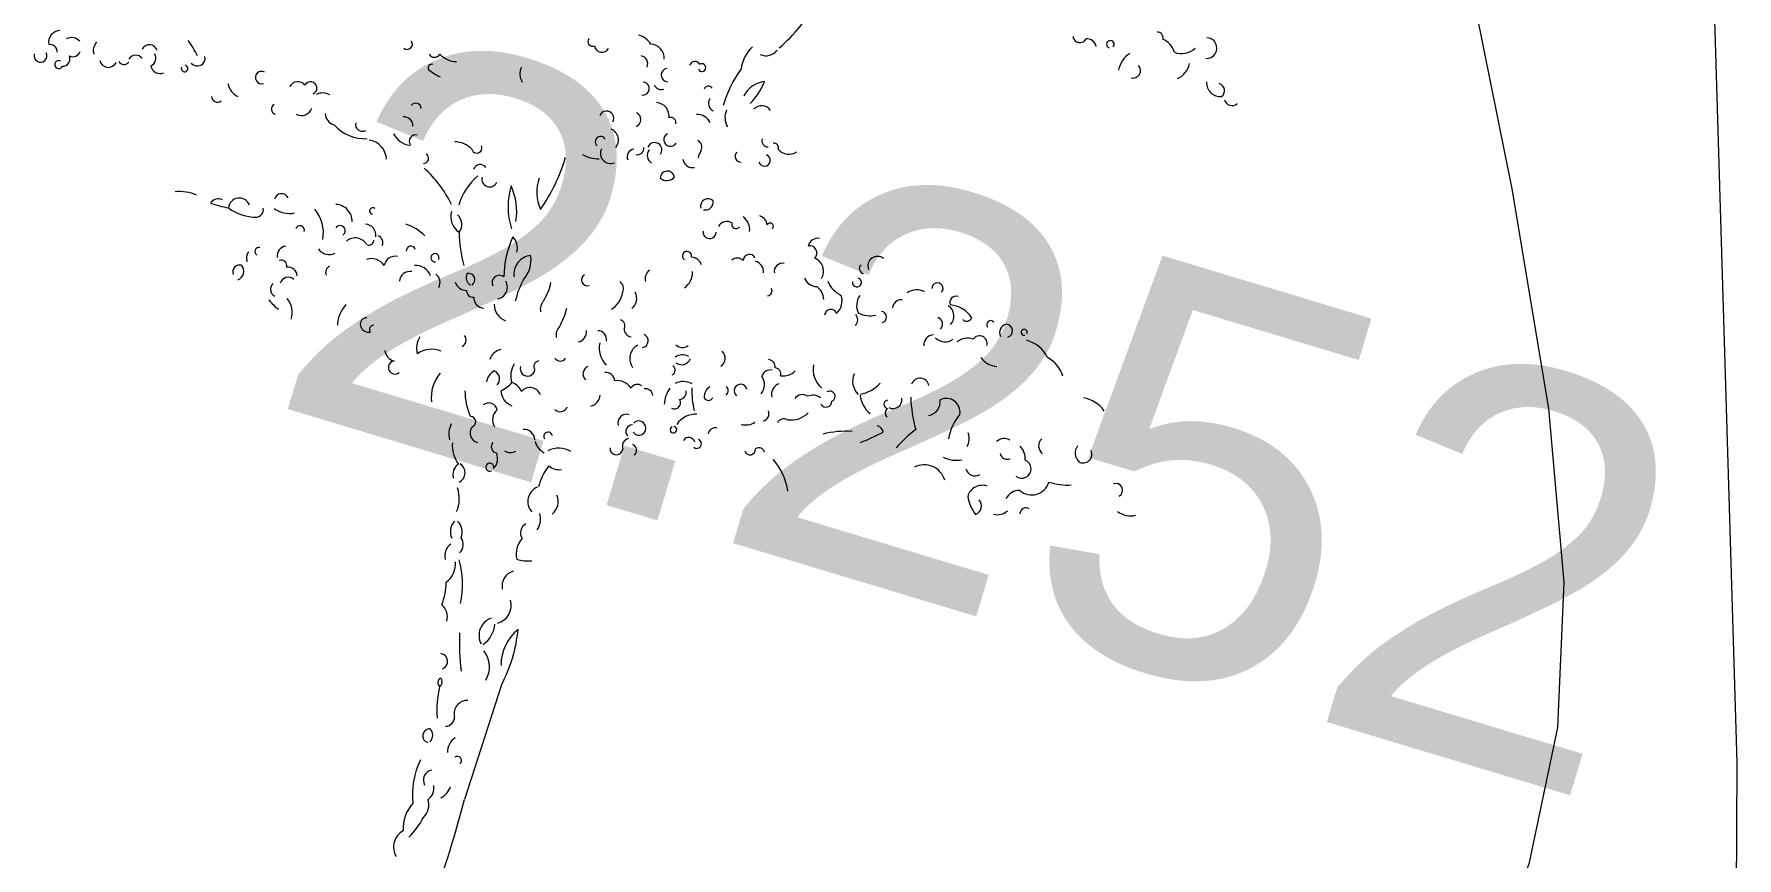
# Model space of a CAD drawing. Header units: millimetres. Extents: x -24439 to 198341, y -52871 to 149926.
# Drawn here: x 144878 to 147438, y 51366 to 52604 of the extents above; entities that cross this region are included whole.
import ezdxf

# ---------------------------------------------------------------- set-up
doc = ezdxf.new("R2010")
doc.units = ezdxf.units.MM
doc.linetypes.add('NET VAN', pattern=[1.06, 0.53, -0.53])
for name, color, linetype, lineweight in [('A-DETL-GENF-2', 9, 'NET VAN', 9), ('G-IMPT-1', 9, 'Continuous', 9), ('G-IMPT-6', 7, 'Continuous', 9)]:
    doc.layers.add(name, color=color, linetype=linetype, lineweight=lineweight)
doc.styles.add('Arial_1', font='arial_0.ttf', dxfattribs={"height": 600})

# ---------------------------------------------------------------- blocks, each defined once
blk = doc.blocks.new('NCV_TKCS_251209_TONG THE HIEN TRANG SAN DUONG - NCV_TKCS_HIEN TRANG_251209a_dwg_CX-1613001-TKCS_MB ĐỊNH VỊ CAO ĐỘ THIẾT KẾ')
at = {"layer": 'G-IMPT-1'}
blk.add_line((98.2, 2569.4), (92.6, 2268), dxfattribs=at)
for centre, radius, start, end in [((1204.7, 4596), 13.8, 359.702, 110.3122), ((1329.7, 4606.3), 26, 283.377, 105.6913), ((1213.4, 4545.4), 50.8, 33.748, 84.3242), ((1260.8, 4620.5), 47.2, 263.71, 331.238), ((1017, 4544.5), 17.4, 201.07, 351.612), ((1042.6, 4519), 24.4, 28.842, 110.0448), ((1096.3, 4545.8), 9.48, 335.855, 266.074), ((1196.9, 4497.2), 62.6, 139.059, 186.735), ((1247.6, 4552.6), 52.9, 310.171, 4.59), ((1387.8, 4532.8), 34.3, 192.762, 292.289), ((1385.4, 4511.9), 18.9, 324.765, 88.3648), ((1169.6, 4499.6), 19, 271.437, 59.076), ((1426.9, 4505.8), 19.7, 211.635, 328.365), ((-107.9, 4553.6), 485.3, 328.245, 345.737), ((315.9, 4235.8), 88.9, 149.139, 190.251), ((267.9, 4303.8), 35.6, 263.384, 338.544), ((-44.2, 4165.2), 62.4, 52.196, 87.354), ((-147.7, 4178.5), 11.7, 158.216, 311.798), ((2.3, 4180), 35.5, 13.75, 103.5919), ((116.2, 4191.1), 14.3, 46.016, 176.0575), ((133.4, 4194.9), 9.79, 221.693, 138.3071), ((496.8, 4123.7), 285.1, 160.247, 180.829), ((321, 4145.3), 67.5, 113.9996, 170.2508), ((139.9, 4217.8), 154.1, 331.257, 355.964), ((-122.9, 4177.2), 18.6, 203.411, 348.606), ((-18.2, 4159.5), 19.8, 352.124, 97.8761), ((57.1, 4152.7), 16.9, 115.683, 283.197), ((165.4, 4144.1), 11.5, 50.999, 172.6036), ((312.2, 4120.7), 27, 51.681, 153.9272), ((7, 4102), 16.1, 276.601, 103.4154), ((46.1, 4130.7), 18.6, 216.831, 306.91), ((196, 4120.9), 22.3, 164.174, 257.753), ((269.1, 4105.5), 46.4, 174.094, 227.615), ((-260.1, 4060.2), 40.3, 172.373, 228.076), ((57, 4045.1), 34.2, 9.333, 102.0945), ((98.7, 4040.9), 12.6, 2.11, 129.0004), ((166.7, 4045.3), 35.6, 42.287, 110.9289), ((345, 4067.9), 16, 181.848, 286.098), ((363.3, 4054.3), 12.2, 0.507, 112.113), ((394.8, 4083), 34.4, 235.943, 322.238), ((-590.6, 4038.3), 13, 245.649, 53.837), ((-520, 4041.9), 15.9, 227.266, 344.625), ((-475.9, 4087.2), 57.3, 239.752, 285.998), ((-58.8, 4004.8), 18, 346.034, 176.0199), ((6.5, 4020.8), 18.9, 308.3579, 82.6903), ((109.9, 3999.5), 16.8, 134.105, 343.968), ((173.1, 3998.9), 18.6, 347.358, 80.0223), ((290.6, 4009.8), 14, 148.037, 290.543), ((350.4, 4017.6), 14.5, 213.1779, 86.3084), ((-515.1, 3999.1), 8.84, 83.089, 223.781), ((-459.8, 4150.2), 168.9, 248.57, 260.382), ((-43.3, 3952), 30.1, 338.4689, 82.69), ((79.2, 3963.7), 18.2, 340.429, 175.7931), ((255.4, 3979), 66.1, 166.16, 182.42), ((-56.2, 3944), 13.6, 46.848, 245.772), ((-24, 3923.1), 25.3, 169.149, 309.692), ((36.8, 3932.5), 19.2, 112.834, 219.094), ((37.2, 3954.8), 15.9, 275.283, 24.207), ((87.1, 3951.2), 22.2, 157.953, 255.177), ((176, 3971.6), 24.3, 204.857, 298.273), ((-1236.6, 3722.6), 203.7, 42.05, 54.684), ((-523.3, 3889.9), 13.8, 18.822, 161.1784), ((-72.5, 3980.6), 82.4, 257.422, 287.559), ((130.5, 3904.8), 18.1, 27.063, 195.438), ((123.9, 3921.7), 24.3, 243.505, 338.997), ((247.6, 3867.1), 18.4, 61.535, 212.708), ((238.7, 3874.8), 19.6, 272.727, 25.346), ((-1203, 3831.2), 20.4, 32.911, 169.7089), ((-1083.8, 3853), 19.6, 236.203, 29.846), ((-915.7, 3853.1), 15.6, 77.484, 305.137), ((-819, 3847.5), 22.9, 55.945, 169.7222), ((-790.7, 3863.3), 15.8, 311.952, 168.5577), ((-747.5, 3825.9), 35.9, 76.608, 134.4396), ((-539.1, 3840.4), 22.1, 14.621, 112.249), ((-389.5, 3780.3), 60.5, 60.39, 105.9245), ((-348.7, 3839.4), 12.7, 210.702, 41.353), ((-620.5, 3884.6), 491.7, 342.661, 359.623), ((311.3, 3821.3), 23.7, 74.316, 169.6955), ((328.2, 3843.4), 10.5, 175.81, 343.579), ((327.1, 3828.8), 39.9, 11.4409, 70.9309), ((378.5, 3854.5), 26.9, 22.114, 88.4937), ((411.5, 3863.6), 8.18, 325.709, 173.1816), ((542.2, 3845), 25.4, 96.888, 181.909), ((525.8, 3828.9), 17.7, 329.656, 120.3426), ((697.7, 3846), 24.1, 68.061, 218.199), ((857.8, 3835.6), 14.1, 333.355, 198.474), ((-1424.3, 3792.3), 29, 108.128, 207.374), ((-1392.5, 3781), 31.5, 61.679, 130.3396), ((-1313.7, 3804.6), 26.6, 149.433, 217.721), ((-1227.8, 3796.8), 19.9, 52.112, 166.7677), ((-1202.7, 3817.1), 20.6, 309.708, 50.292), ((-1169.2, 3810.4), 22.3, 203.95, 312.273), ((-1107, 3819.2), 8.21, 174.888, 95.1122), ((-951.4, 3835.8), 46.2, 207.598, 260.728), ((-857.1, 3788.1), 12.9, 132.59, 272.651), ((-800.7, 3817.6), 28, 258.595, 357.156), ((-708.5, 3822.6), 30.5, 199.219, 271.764), ((-639.8, 3814), 17.6, 185.004, 313.884), ((-519.7, 3848.8), 52, 221.444, 280.37), ((-500.3, 3811.6), 15.8, 92.537, 230.594), ((-323.8, 3786), 17.2, 51.593, 178.439), ((-71.8, 3807.6), 105.5, 177.352, 221.229), ((270.5, 3806.1), 16.3, 190.267, 16.214), ((537.9, 3784.2), 35.9, 345.6759, 84.9465), ((660.4, 3791.7), 11.5, 187.579, 91.2198), ((667.4, 3829.5), 11.6, 141.681, 280.247), ((821.9, 3775.4), 43.4, 79.852, 140.1145), ((889.2, 3772.7), 29.6, 331.374, 75.624), ((913.1, 3814.9), 16.2, 89.393, 217.477), ((916, 3736.2), 70.6, 49.808, 102.938), ((1012.1, 3787.2), 10.1, 57.752, 234.866), ((1059.5, 3780.5), 21.6, 118.65, 222.425), ((1052.6, 3783.2), 16.6, 305.163, 102.0957), ((1097.5, 3792.9), 7.5, 352.871, 299.741), ((-1461.8, 3745.6), 16.2, 180.334, 43.27), ((-1442.6, 3761.3), 19.2, 14.036, 112.8332), ((-1406.6, 3754.1), 18.5, 285.369, 39.922), ((-1389.4, 3785.1), 19.3, 261.021, 358.59), ((-1296.9, 3787.7), 22, 208.889, 351.721), ((-1259.4, 3799.5), 15.1, 227.677, 338.312), ((-1008.1, 3776.4), 14.8, 199.044, 324.695), ((-653.2, 3880.9), 104.2, 238.535, 289.572), ((-605.4, 3729.7), 51.7, 20.007, 98.0653), ((-468.5, 3776.2), 12.4, 282.995, 77.005), ((-201.2, 3692), 149.1, 146.889, 180.884), ((-295.3, 3774.3), 19.6, 182.638, 351.909), ((-61.3, 3772.1), 177.3, 179.596, 214.756), ((-356.1, 3670.6), 156, 7.694, 41.194), ((361.9, 3743.2), 21.4, 62.537, 147.3257), ((386.7, 3766.4), 15.5, 44.009, 195.48), ((401.1, 3740.6), 29.1, 13.465, 89.2152), ((473.9, 3764.1), 20.6, 94.563, 206.721), ((557.8, 3785), 33.4, 218.784, 286.164), ((642.7, 3817.7), 69.2, 219.73, 261.318), ((716.1, 3748.4), 41.6, 160.505, 224.024), ((785.5, 3761.5), 21.6, 101.546, 192.982), ((879.1, 3748.3), 17.7, 331.75, 87.7392), ((947.7, 3791.4), 14, 242.3, 354.92), ((1112.4, 3694.6), 80.8, 42.574, 92.6664), ((-1411.6, 3737.6), 10, 75.68, 351.702), ((-585.3, 3486.9), 294.1, 42.604, 64.787), ((233.6, 3732.4), 11.6, 0.181, 253.557), ((252.6, 3707), 26.5, 32.575, 106.3143), ((451.5, 3706.5), 12, 289.456, 49.933), ((551.2, 3710.9), 45, 20.819, 69.181), ((595, 3724.4), 44.8, 330.947, 33.635), ((670.7, 3696.9), 19.6, 332.277, 59.613), ((697.4, 3782), 63.6, 259.883, 299.849), ((743, 3726.2), 14, 297.784, 101.5236), ((890.9, 3697.1), 25.9, 111.038, 201.038), ((905.3, 3744.3), 32.9, 240.456, 324.073), ((979.7, 3694.5), 45.4, 89.3033, 143.8262), ((998.4, 3733.8), 19.1, 1.478, 161.4619), ((1158, 3673.8), 76.6, 33.111, 79.508), ((-316.7, 3669.3), 46.6, 180.068, 253.671), ((174.8, 3654.8), 26.4, 142.066, 210.782), ((211.4, 3683.8), 49.2, 323.154, 17.921), ((621.7, 3693), 15.8, 37.755, 192.277), ((1044.5, 3745.5), 55.3, 233.86, 282.603), ((1297.3, 3600), 79.2, 51.303, 97.2802), ((-361, 3635.7), 33.1, 340.388, 64.11), ((42, 3618.4), 242.1, 171.922, 196.398), ((-218.7, 3616.6), 41.6, 3.249, 59.611), ((-778.7, 3571.4), 18.2, 42.215, 182.546), ((-635, 3561.3), 42.4, 15.252, 105.2581), ((-552.8, 3613.7), 7.91, 64.439, 281.308), ((-467.5, 3487.3), 118.7, 60.934, 88.2217), ((-39.2, 3712.9), 303.8, 196.907, 212.82), ((-123.4, 3577.5), 47.1, 113.093, 205.058), ((-205.5, 3589.2), 71.1, 333.561, 26.439), ((11.6, 3603), 14.6, 134.569, 305.042), ((84.3, 3602), 21.7, 350.67, 72.545), ((43.5, 3591.1), 62.6, 319.052, 6.743), ((113.3, 3585.1), 31.7, 324.72, 45.669), ((887.6, 3585.7), 22.8, 28.489, 176.0398), ((-874.1, 3521.6), 27.5, 38.976, 190.575), ((-769.4, 3608.4), 64, 250.01, 298.161), ((-748, 3496.3), 97.1, 7.592, 55.268), ((-617, 3542), 13.2, 318.691, 160.7958), ((-553.8, 3550), 27, 8.048, 104.5722), ((-541.5, 3540.9), 13.1, 268.154, 16.099), ((-523.7, 3538.6), 19.1, 355.339, 83.2403), ((-432.5, 3545.2), 11.7, 35.131, 202.091), ((-369.6, 3546.2), 10.2, 350.387, 295.877), ((-196.9, 3532.7), 18.6, 69.163, 221.821), ((73.1, 3514.7), 219.1, 168.729, 183.888), ((-232.7, 3558.7), 159.6, 346.855, 4.348), ((507.8, 3524.4), 18.6, 10.278, 102.3419), ((675.5, 3568.6), 60.2, 185.242, 247.816), ((766.7, 3565.5), 47.3, 173.785, 241.165), ((707.5, 3605.1), 89.7, 297.936, 334.728), ((831.5, 3536.9), 22.5, 260.132, 25.057), ((1192.7, 3662.2), 337.6, 198.398, 212.417), ((912.5, 3555.9), 35.5, 296.085, 24.318), ((968.2, 3544.7), 34.8, 8.914, 132.0123), ((1118.5, 3499.9), 126.4, 156.569, 187.617), ((1237.8, 3537.9), 24.5, 150.031, 250.42), ((1336.2, 3549.2), 30.3, 160.319, 243.285), ((1327.8, 3542.8), 21.3, 256.117, 43.747), ((-999.6, 3418.7), 106.2, 82.986, 112.7207), ((-925.1, 3508.4), 23.4, 81.2613, 164.2082), ((-935.6, 3795.7), 281.2, 267.541, 277.039), ((-861.3, 3619.1), 109.9, 248.775, 288.361), ((-833.8, 3532), 18.6, 292.372, 28.32), ((-713.2, 3514.7), 11.2, 0, 180), ((-565.7, 3503.1), 34.2, 46.165, 146.0646), ((-510.5, 3463.5), 36.4, 47.986, 127.4315), ((-457.8, 3493.8), 28.5, 94.545, 186.51), ((-399.2, 3474.7), 40.8, 38.067, 110.6491), ((-363.9, 3483.2), 25.4, 347.102, 71.613), ((-278.6, 3521.3), 31.8, 217.875, 285.255), ((-257.8, 3528.3), 23.8, 172.242, 253.227), ((-273.4, 3517.5), 16.1, 320.711, 119.7625), ((-203.1, 3519.1), 29.7, 295.62, 46.888), ((-49.2, 3507.5), 31.8, 152.125, 207.875), ((-176.3, 3508.2), 159.6, 346.855, 4.348), ((119.5, 3515.4), 16.2, 351.17, 86.1489), ((154.9, 3517.9), 20.1, 194.334, 278.286), ((186.2, 3496.3), 16.6, 294.629, 85.3874), ((281.6, 3533), 24.3, 244.906, 323.167), ((376.3, 3508.2), 23.8, 318.356, 64.264), ((522.4, 3498.1), 22.3, 94.61, 180.368), ((529.4, 3512.7), 15.4, 0.548, 102.1334), ((538.6, 3555.2), 42.8, 278.317, 332.118), ((677.8, 3498.9), 13.2, 309.521, 140.4786), ((812.9, 3550.2), 68.6, 202.433, 247.567), ((823.7, 3521.9), 10.9, 118.962, 271.548), ((837, 3503.6), 15, 150.254, 240.254), ((1001.9, 3485.9), 42.5, 348.703, 36.355), ((1134.7, 3497.2), 27.9, 74.505, 150.2554), ((1149.1, 3477.6), 44.3, 12.018, 61.721), ((-725, 3443), 25.6, 114.097, 203.402), ((-635.1, 3507.3), 31.6, 229.872, 315.108), ((-412.7, 3470.5), 25.8, 96.051, 193.514), ((-254.4, 3494.3), 16.2, 193.241, 293.63), ((-223.2, 3485.2), 25.4, 193.314, 285.754), ((-152, 3489.4), 43.6, 195.82, 266.197), ((7.3, 3457), 31.8, 152.125, 207.875), ((23.3, 3470.2), 25.3, 297.349, 25.78), ((80.1, 3467.6), 22, 6.588, 106.0329), ((146.5, 3465.1), 59.6, 184.178, 242.18), ((207.6, 3455.9), 38.7, 135.325, 232.058), ((302.9, 3463.1), 30.2, 75.75, 143.1303), ((275.2, 3446.2), 13.2, 313.567, 74.506), ((292.6, 3490.1), 23.4, 249.249, 356.562), ((459.7, 3447.9), 16.2, 26.9, 248.079), ((477.5, 3469.2), 36.6, 337.502, 51.741), ((563.5, 3469.7), 28.3, 126.59, 210.79), ((617.4, 3460.8), 23.5, 71.565, 161.5651), ((645.3, 3459.5), 31.3, 69.086, 130.93), ((672.3, 3484.3), 14.6, 225.644, 17.571), ((814.6, 3444.6), 18.1, 22.226, 95.8457), ((1121.7, 3318.4), 268.9, 142.7335, 156.9835), ((1143.6, 3494.2), 18.8, 209.43, 307.95), ((1190.5, 3463.6), 23.3, 246.6559, 85.2708), ((1269.2, 3598.5), 147.1, 268.368, 290.556), ((1431.3, 3480.3), 17.2, 315.534, 125.6679), ((-801.3, 3416.1), 21.9, 154.708, 222.783), ((-796.2, 3433.7), 10.4, 93.721, 255.891), ((-732.8, 3415.9), 14.1, 0.843, 126.0274), ((-708.7, 3395.7), 22.8, 19.03, 116.2091), ((-603.8, 3436.5), 18.2, 133.838, 217.366), ((328, 3386), 44.3, 76.644, 133.8653), ((638.7, 3511.8), 312.4, 197.116, 207.842), ((402.5, 3415.7), 27.3, 135.69, 203.07), ((417.1, 3435.4), 13.3, 322.125, 68.385), ((525.7, 3408.4), 19.2, 300.739, 36.641), ((583.7, 3473.2), 61.6, 278.92, 331.702), ((810.2, 3200.7), 236.4, 103.0286, 121.1075), ((403.8, 3890.5), 612.8, 308.449, 314.246), ((1005.3, 3508.4), 74.7, 260.71, 297.471), ((1076.4, 3434.6), 22.7, 208.985, 319.595), ((1220.4, 3451), 44.6, 245.253, 0.558), ((1470.6, 3479.4), 52.2, 248.009, 301.139), ((-828, 3371), 17.2, 91.536, 218.429), ((-839.5, 3369), 22.1, 305.333, 60.391), ((-701.9, 3373.6), 20.5, 63.159, 180.853), ((-253, 3366), 18.2, 313.514, 54.116), ((-129.9, 3342.8), 34.3, 117.226, 181.842), ((-40, 3360.6), 14.5, 118.713, 232.49), ((0.8, 3404.4), 16.3, 229.807, 342.084), ((88.4, 3380.1), 20, 128.928, 243.752), ((128.9, 3372.4), 23, 21.37, 111.3704), ((168.2, 3342.3), 42.4, 50.793, 114.9577), ((212.6, 3371.3), 18.1, 68.901, 167.6989), ((235.5, 3366.5), 18.4, 21.614, 119.077), ((366.8, 3378.2), 82.7, 162.494, 192.525), ((310.2, 3371.1), 14.9, 256.088, 50.782), ((312.7, 3399.8), 18.5, 291.892, 28.801), ((386.2, 3413), 11.9, 222.434, 348.074), ((484.6, 3410.1), 42.4, 270.86, 319.542), ((589.2, 3394.2), 18.6, 77.658, 169.7221), ((969.1, 3352.2), 53.1, 32.578, 134.4551), ((1119, 3359.3), 38.2, 88.683, 181.318), ((1211.3, 3373.6), 38.1, 104.4966, 169.1984), ((1232.7, 3359), 14.9, 73.072, 196.927), ((-722.2, 3357.4), 19.9, 148.693, 258.564), ((-722.5, 3297.6), 52.2, 357.295, 57.653), ((-469.8, 3333.4), 87.5, 155.584, 192.995), ((-485.3, 3337.2), 16.3, 106.255, 211.669), ((-481.1, 3340.2), 21.4, 212.695, 297.442), ((-464.7, 3329.6), 10.6, 105.254, 232.124), ((-296.5, 3330.4), 54, 163.878, 210.985), ((-50.9, 3333.6), 54.1, 163.289, 214.891), ((-67.4, 3347.2), 18.7, 179.878, 5.846), ((95.2, 3329.8), 31.6, 300.562, 11.513), ((386.6, 3303.8), 58.4, 104.7039, 162.6319), ((431.6, 3322.9), 18.9, 96.401, 185.021), ((1167.6, 3400.2), 96.4, 205.688, 235.041), ((1099.6, 3339.2), 22.1, 305.333, 60.391), ((1153.1, 3374), 39.8, 273.028, 327.904), ((-685.2, 3392), 84.9, 232.132, 254.738), ((-395.2, 3298.8), 29.8, 201.868, 274.121), ((-292.8, 3263.5), 63.5, 84.8129, 142.0445), ((-118.2, 3290.1), 38.7, 134.894, 186.225), ((-147.7, 3296.1), 21.5, 331.5869, 84.2071), ((-154.4, 3324.5), 63, 307.801, 339.692), ((-98.1, 3259.8), 42.9, 40.601, 86.2685), ((-39.7, 3276.2), 28.3, 37.112, 156.0524), ((209.2, 3288.5), 21.6, 88.222, 213.668), ((230, 3271.9), 16.7, 108.582, 237.167), ((242.1, 3285.2), 17.4, 34.777, 152.3756), ((243.3, 3284), 17.2, 229.568, 40.433), ((326.8, 3305.9), 8.03, 131.586, 101.5379), ((373.4, 3284.2), 15.1, 28.632, 166.5566), ((392.9, 3289.2), 11.6, 247.465, 84.462), ((524.4, 3314.4), 13.9, 215.701, 20.901), ((548.9, 3310.4), 14.6, 29.292, 141.9115), ((511.1, 3180.4), 147.4, 24.361, 58.702), ((-386.3, 3254.1), 16.5, 114.197, 326.276), ((-184.7, 3235.6), 96.8, 157.38, 202.62), ((-57.5, 3290), 149.8, 196.051, 221.429), ((-76.4, 3288.4), 41.7, 199.247, 267.013), ((36.8, 3285.3), 18.7, 240.078, 356.067), ((236.3, 3234.8), 21, 123.338, 215.422), ((-129.4, 3215.7), 21.9, 29.003, 145.271), ((-83.4, 3208), 32.4, 145.725, 229.139), ((-24.7, 3172.2), 27.7, 19.79, 109.5168), ((30.7, 3199.3), 10.9, 25.672, 230.077), ((203.3, 3220), 16.1, 190.793, 9.223), ((238.6, 3226), 15.2, 323.5669, 85.9848), ((-153, 3150.1), 58.4, 170.878, 210.691), ((-166.2, 3177.9), 13.5, 304.297, 105.2537), ((-134.5, 3158.7), 25.4, 161.419, 270.257), ((40.7, 3200.4), 43.7, 211.047, 259.935), ((82.4, 3120), 61.4, 76.859, 133.004), ((-119.9, 3129.2), 75.4, 191.146, 234.092), ((-82.6, 3138), 16, 156.183, 277.556), ((-109.9, 3099.6), 37.1, 333.458, 37.423), ((-56.2, 3161.4), 29.1, 255.186, 314.676), ((192.5, 3077.5), 148.4, 159.482, 182.192), ((70.3, 3165.4), 39.5, 244.942, 295.058), ((-86.7, 3083.4), 10, 357.996, 308.87), ((-141.6, 3048.3), 30, 138.798, 215.478), ((-167.3, 3044.6), 26.3, 313.091, 74.9809), ((65.7, 3039.6), 38.3, 127.536, 239.198), ((64.6, 3039), 39.2, 324.062, 40.343), ((-215.3, 2962.6), 81.5, 353.03, 35.911), ((25.8, 2982.2), 48.6, 342.588, 32.943), ((58, 2955.4), 24.9, 134.496, 231.229), ((-96.7, 2911.5), 39.7, 154.507, 220.356), ((-141.7, 2897), 37.3, 354.116, 63.506), ((96.2, 2910.8), 59.4, 154.949, 209.001), ((-96.9, 2849.1), 35.6, 142.285, 212.511), ((-121.5, 2870.5), 28.3, 329.21, 53.41), ((43.7, 2981.6), 99.6, 270.321, 292.299), ((-154.3, 2810.5), 57.5, 323.065, 21.746), ((-305.1, 2709.3), 248.3, 5.939, 31.544), ((66.2, 2817.9), 39.3, 124.083, 206.849), ((-249.8, 2733.2), 147.8, 354.217, 16.837), ((18.8, 2754.6), 47.5, 302.397, 31.853), ((-117.2, 2682.5), 38.6, 0.691, 68.071), ((52.7, 2685.2), 45.8, 126.355, 224.374), ((-29.7, 2695.9), 69.9, 322.259, 12.292), ((195.2, 2649.5), 116.8, 146.143, 196.69), ((-252, 2642), 357.6, 348.292, 11.708), ((446.3, 2781.8), 499.8, 193.592, 204.675), ((-2.5, 2586.2), 62.1, 344.358, 57.093), ((-66.8, 2581.3), 19.9, 308.449, 97.2177), ((-44.1, 2532.5), 12.4, 133.211, 247.4), ((-57.5, 2530), 12.5, 313.807, 66.8039), ((244.6, 2543), 294.2, 184.288, 199.902), ((36.8, 2476.3), 32.6, 103.298, 210.839), ((-13.6, 2452.2), 23.6, 288.614, 18.256), ((-36.3, 2395.8), 18.1, 106.305, 265.713), ((-51.9, 2392.8), 22.8, 330.077, 62.701), ((58, 2382.3), 42.2, 140.168, 199.223), ((47, 2356.3), 10.6, 322.125, 142.1245), ((145.9, 2297.8), 190.2, 169.869, 203.664), ((5, 2291.9), 26.1, 119.781, 224.69), ((-22.3, 2263.4), 34.9, 321.901, 26.677), ((-0.9, 2290.9), 50.8, 314.876, 357.199), ((-2960.4, 2154.9), 3055.1, 356.464, 2.121), ((54.3, 2180.8), 92.1, 153.818, 200.31), ((-32, 2217.1), 44.6, 330.861, 33.72), ((-192.1, 2233.5), 202.7, 331.781, 349.147), ((2.2, 2116.3), 47.3, 136.431, 226.751)]:
    blk.add_arc(centre, radius, start, end, dxfattribs=at)
blk = doc.blocks.new('NCV_TKCS_251209_TONG THE HIEN TRANG SAN DUONG - NCV_TKCS_HIEN TRANG_251209a_dwg-1612995-TKCS_MB ĐỊNH VỊ CAO ĐỘ THIẾT KẾ')
at = {"layer": 'G-IMPT-1', "flags": 128}
for points in [[(563602851.8, 1145093282.1), (563604167, 1145089083), (563606454, 1145082119), (563614466, 1145054358), (563616073, 1145049661), (563620134, 1145037512), (563624300, 1145023443), (563630510, 1145001852), (563634991, 1144986784), (563635712.5, 1144984469.9)], [(563619599.4, 1145035100.1), (563619667, 1145035585.1), (563619731.4, 1145036034.4), (563619788.9, 1145036435.7), (563619835.9, 1145036776.5), (563619868.1, 1145037050.8), (563619879, 1145037278.2), (563619861.1, 1145037484.7), (563619807.1, 1145037696.5), (563619709.9, 1145037939.6), (563619561.9, 1145038240.1), (563619356.1, 1145038624), (563619084.9, 1145039117.4), (563618745.3, 1145039736.8), (563618350.4, 1145040460.6), (563617917.4, 1145041257.8), (563617463.6, 1145042097.1), (563617006.3, 1145042947.5)]]:
    blk.add_lwpolyline(points, dxfattribs=at)
at = {"xscale": 0.5999999999997676, "yscale": 0.5999999999997676, "zscale": 0.5999999999997676, "rotation": 0.0005022315763634679}
blk.add_blockref('NCV_TKCS_251209_TONG THE HIEN TRANG SAN DUONG - NCV_TKCS_HIEN TRANG_251209a_dwg_CX-1613001-TKCS_MB ĐỊNH VỊ CAO ĐỘ THIẾT KẾ', (563618263.2, 1145035546.1), dxfattribs=at)
at = {"layer": 'G-IMPT-6', "insert": (563617853, 1145037992.2), "char_height": 600, "width": 2511.846, "attachment_point": 1, "line_spacing_factor": 0.941778, "style": 'Arial_1'}
blk.add_mtext('2.252', dxfattribs=at)
blk = doc.blocks.new('NCV_TKCS_251209_TONG THE HIEN TRANG SAN DUONG - NCV_TKCS_251209_TONG THE HIEN TRANG SAN DUONG-1605292-TKCS_MB ĐỊNH VỊ CAO ĐỘ THIẾT KẾ')
at = {"rotation": 343.2379237072182}
blk.add_blockref('NCV_TKCS_251209_TONG THE HIEN TRANG SAN DUONG - NCV_TKCS_HIEN TRANG_251209a_dwg-1612995-TKCS_MB ĐỊNH VỊ CAO ĐỘ THIẾT KẾ', (-869777547.7, -933796958.8), dxfattribs=at)

msp = doc.modelspace()

# ---------------------------------------------------------------- block references
at = {"layer": 'A-DETL-GENF-2'}
msp.add_blockref('NCV_TKCS_251209_TONG THE HIEN TRANG SAN DUONG - NCV_TKCS_251209_TONG THE HIEN TRANG SAN DUONG-1605292-TKCS_MB ĐỊNH VỊ CAO ĐỘ THIẾT KẾ', (26103.5, 9888.2), dxfattribs=at)

doc.saveas('drawing.dxf')
